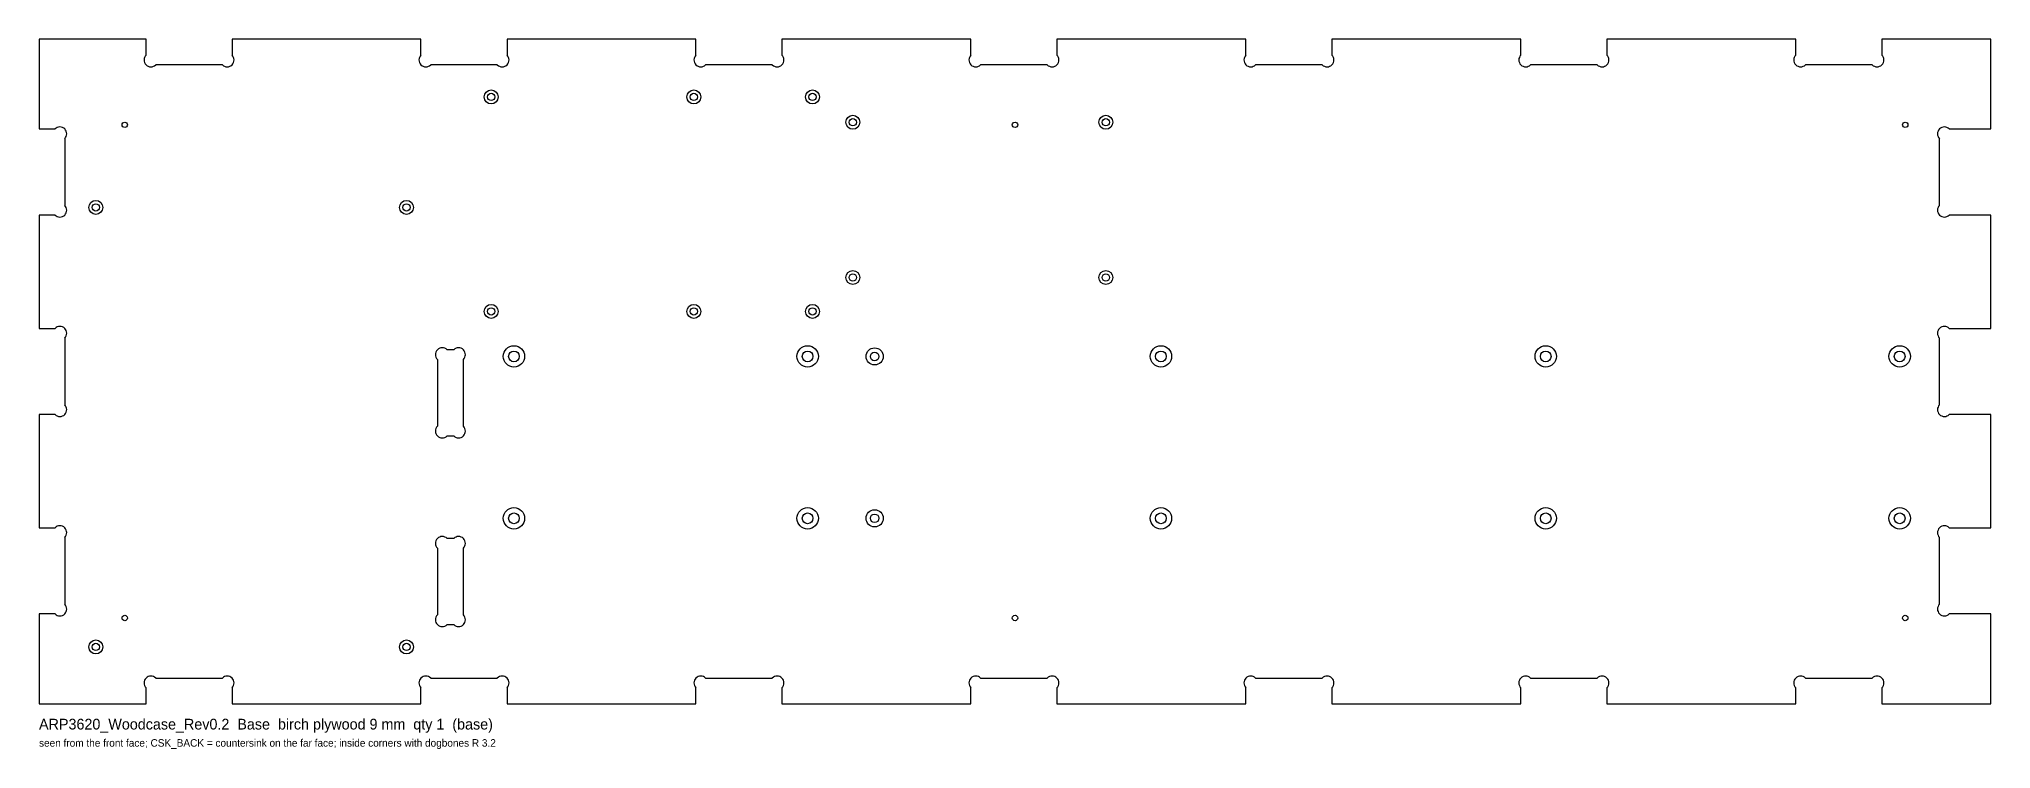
# Model space of a CAD drawing. Header units: millimetres. Extents: x 0 to 911, y -21 to 310.
import ezdxf

# ---------------------------------------------------------------- set-up
doc = ezdxf.new("R2010")
doc.units = ezdxf.units.MM
for name, color, linetype in [('CSK_BACK', 6, 'CONTINUOUS'), ('CUTOUT', 1, 'CONTINUOUS'), ('DRILL', 5, 'CONTINUOUS'), ('NOTE', 8, 'CONTINUOUS'), ('OUTLINE', 7, 'CONTINUOUS'), ('PILOT', 4, 'CONTINUOUS')]:
    doc.layers.add(name, color=color, linetype=linetype)

msp = doc.modelspace()

# ---------------------------------------------------------------- linework, layer by layer
at = {"layer": 'CSK_BACK'}
for centre, radius in [((211, 283), 3.25), ((305.6, 283), 3.25), ((361, 283), 3.25), ((379.81, 271.2), 3.25), ((497.92, 271.2), 3.25), ((26.5, 231.5), 3.25), ((171.5, 231.5), 3.25), ((379.81, 198.81), 3.25), ((497.92, 198.81), 3.25), ((211, 183), 3.25), ((305.6, 183), 3.25), ((361, 183), 3.25), ((221.65, 162), 5), ((358.72, 162), 5), ((390, 162), 4), ((523.61, 162), 5), ((703.2, 162), 5), ((868.4, 162), 5), ((221.65, 86.5), 5), ((358.72, 86.5), 5), ((523.61, 86.5), 5), ((703.2, 86.5), 5), ((868.4, 86.5), 5), ((390, 86.5), 4), ((26.5, 26.5), 3.25), ((171.5, 26.5), 3.25)]:
    msp.add_circle(centre, radius, dxfattribs=at)
at = {"layer": 'CUTOUT'}
for p, q in [((193.5495, 165.075), (190.4505, 165.075)), ((185.925, 160.5495), (185.925, 129.4505)), ((198.075, 129.4505), (198.075, 160.5495)), ((190.4505, 124.925), (193.5495, 124.925)), ((193.5495, 77.075), (190.4505, 77.075)), ((185.925, 72.5495), (185.925, 41.4505)), ((198.075, 41.4505), (198.075, 72.5495)), ((190.4505, 36.925), (193.5495, 36.925))]:
    msp.add_line(p, q, dxfattribs=at)
for centre, start, end in [((188.1877, 162.8123), 45, 225), ((195.8123, 162.8123), 315, 135), ((188.1877, 127.1877), 135, 315), ((195.8123, 127.1877), 225, 45), ((188.1877, 74.8123), 45, 225), ((195.8123, 74.8123), 315, 135), ((188.1877, 39.1877), 135, 315), ((195.8123, 39.1877), 225, 45)]:
    msp.add_arc(centre, 3.2, start, end, dxfattribs=at)
at = {"layer": 'DRILL'}
for centre, radius in [((211, 283), 1.7), ((305.6, 283), 1.7), ((361, 283), 1.7), ((379.81, 271.2), 1.7), ((497.92, 271.2), 1.7), ((26.5, 231.5), 1.7), ((171.5, 231.5), 1.7), ((379.81, 198.81), 1.7), ((497.92, 198.81), 1.7), ((211, 183), 1.7), ((305.6, 183), 1.7), ((361, 183), 1.7), ((221.65, 162), 2.5), ((358.72, 162), 2.5), ((390, 162), 2), ((523.61, 162), 2.5), ((703.2, 162), 2.5), ((868.4, 162), 2.5), ((221.65, 86.5), 2.5), ((358.72, 86.5), 2.5), ((390, 86.5), 2), ((523.61, 86.5), 2.5), ((703.2, 86.5), 2.5), ((868.4, 86.5), 2.5), ((26.5, 26.5), 1.7), ((171.5, 26.5), 1.7)]:
    msp.add_circle(centre, radius, dxfattribs=at)
at = {"layer": 'OUTLINE'}
for p, q in [((49.925, 310), (0, 310)), ((0, 310), (0, 268.075)), ((49.925, 302.5255), (49.925, 310)), ((178.2583, 310), (90.075, 310)), ((90.075, 310), (90.075, 302.5255)), ((178.2583, 302.5255), (178.2583, 310)), ((306.5917, 310), (218.4083, 310)), ((218.4083, 310), (218.4083, 302.5255)), ((306.5917, 302.5255), (306.5917, 310)), ((434.925, 310), (346.7417, 310)), ((346.7417, 310), (346.7417, 302.5255)), ((434.925, 302.5255), (434.925, 310)), ((563.2583, 310), (475.075, 310)), ((475.075, 310), (475.075, 302.5255)), ((563.2583, 302.5255), (563.2583, 310)), ((691.5917, 310), (603.4083, 310)), ((603.4083, 310), (603.4083, 302.5255)), ((691.5917, 302.5255), (691.5917, 310)), ((819.925, 310), (731.7417, 310)), ((731.7417, 310), (731.7417, 302.5255)), ((819.925, 302.5255), (819.925, 310)), ((911, 310), (860.075, 310)), ((860.075, 310), (860.075, 302.5255)), ((911, 268.075), (911, 310)), ((85.5495, 298), (54.4505, 298)), ((213.8828, 298), (182.7838, 298)), ((342.2162, 298), (311.1172, 298)), ((470.5495, 298), (439.4505, 298)), ((598.8828, 298), (567.7838, 298)), ((727.2162, 298), (696.1172, 298)), ((855.5495, 298), (824.4505, 298)), ((0, 268.075), (7.4745, 268.075)), ((891.5255, 268.075), (911, 268.075)), ((12, 263.5495), (12, 232.4505)), ((887, 232.4505), (887, 263.5495)), ((7.4745, 227.925), (0, 227.925)), ((0, 227.925), (0, 175.075)), ((911, 227.925), (891.5255, 227.925)), ((911, 175.075), (911, 227.925)), ((0, 175.075), (7.4745, 175.075)), ((891.5255, 175.075), (911, 175.075)), ((12, 170.5495), (12, 139.4505)), ((887, 139.4505), (887, 170.5495)), ((7.4745, 134.925), (0, 134.925)), ((0, 134.925), (0, 82.075)), ((911, 134.925), (891.5255, 134.925)), ((911, 82.075), (911, 134.925)), ((0, 82.075), (7.4745, 82.075)), ((891.5255, 82.075), (911, 82.075)), ((12, 77.5495), (12, 46.4505)), ((887, 46.4505), (887, 77.5495)), ((7.4745, 41.925), (0, 41.925)), ((0, 41.925), (0, 0)), ((911, 41.925), (891.5255, 41.925)), ((911, 0), (911, 41.925)), ((54.4505, 12), (85.5495, 12)), ((182.7838, 12), (213.8828, 12)), ((311.1172, 12), (342.2162, 12)), ((439.4505, 12), (470.5495, 12)), ((567.7838, 12), (598.8828, 12)), ((696.1172, 12), (727.2162, 12)), ((824.4505, 12), (855.5495, 12)), ((0, 0), (49.925, 0)), ((49.925, 0), (49.925, 7.4745)), ((90.075, 7.4745), (90.075, 0)), ((90.075, 0), (178.2583, 0)), ((178.2583, 0), (178.2583, 7.4745)), ((218.4083, 7.4745), (218.4083, 0)), ((218.4083, 0), (306.5917, 0)), ((306.5917, 0), (306.5917, 7.4745)), ((346.7417, 7.4745), (346.7417, 0)), ((346.7417, 0), (434.925, 0)), ((434.925, 0), (434.925, 7.4745)), ((475.075, 7.4745), (475.075, 0)), ((475.075, 0), (563.2583, 0)), ((563.2583, 0), (563.2583, 7.4745)), ((603.4083, 7.4745), (603.4083, 0)), ((603.4083, 0), (691.5917, 0)), ((691.5917, 0), (691.5917, 7.4745)), ((731.7417, 7.4745), (731.7417, 0)), ((731.7417, 0), (819.925, 0)), ((819.925, 0), (819.925, 7.4745)), ((860.075, 7.4745), (860.075, 0)), ((860.075, 0), (911, 0))]:
    msp.add_line(p, q, dxfattribs=at)
for centre, start, end in [((52.1877, 300.2627), 135, 315), ((87.8123, 300.2627), 225, 45), ((180.5211, 300.2627), 135, 315), ((216.1456, 300.2627), 225, 45), ((308.8544, 300.2627), 135, 315), ((344.4789, 300.2627), 225, 45), ((437.1877, 300.2627), 135, 315), ((472.8123, 300.2627), 225, 45), ((565.5211, 300.2627), 135, 315), ((601.1456, 300.2627), 225, 45), ((693.8544, 300.2627), 135, 315), ((729.4789, 300.2627), 225, 45), ((822.1877, 300.2627), 135, 315), ((857.8123, 300.2627), 225, 45), ((9.7373, 265.8123), 315, 135), ((889.2627, 265.8123), 45, 225), ((9.7373, 230.1877), 225, 45), ((889.2627, 230.1877), 135, 315), ((9.7373, 172.8123), 315, 135), ((889.2627, 172.8123), 45, 225), ((9.7373, 137.1877), 225, 45), ((889.2627, 137.1877), 135, 315), ((9.7373, 79.8123), 315, 135), ((889.2627, 79.8123), 45, 225), ((9.7373, 44.1877), 225, 45), ((889.2627, 44.1877), 135, 315), ((52.1877, 9.7373), 45, 225), ((87.8123, 9.7373), 315, 135), ((180.5211, 9.7373), 45, 225), ((216.1456, 9.7373), 315, 135), ((308.8544, 9.7373), 45, 225), ((344.4789, 9.7373), 315, 135), ((437.1877, 9.7373), 45, 225), ((472.8123, 9.7373), 315, 135), ((565.5211, 9.7373), 45, 225), ((601.1456, 9.7373), 315, 135), ((693.8544, 9.7373), 45, 225), ((729.4789, 9.7373), 315, 135), ((822.1877, 9.7373), 45, 225), ((857.8123, 9.7373), 315, 135)]:
    msp.add_arc(centre, 3.2, start, end, dxfattribs=at)
at = {"layer": 'PILOT'}
for centre in [(40, 270), (455.5, 270), (871, 270), (40, 40), (455.5, 40), (871, 40)]:
    msp.add_circle(centre, 1.25, dxfattribs=at)

# ---------------------------------------------------------------- texts
at = {"layer": 'NOTE'}
for s, height, p in [('ARP3620_Woodcase_Rev0.2  Base  birch plywood 9 mm  qty 1  (base)', 5, (0, -12)), ('seen from the front face; CSK_BACK = countersink on the far face; inside corners with dogbones R 3.2', 3.5, (0, -20))]:
    msp.add_text(s, height=height, dxfattribs=at).set_placement(p)

doc.saveas('drawing.dxf')
